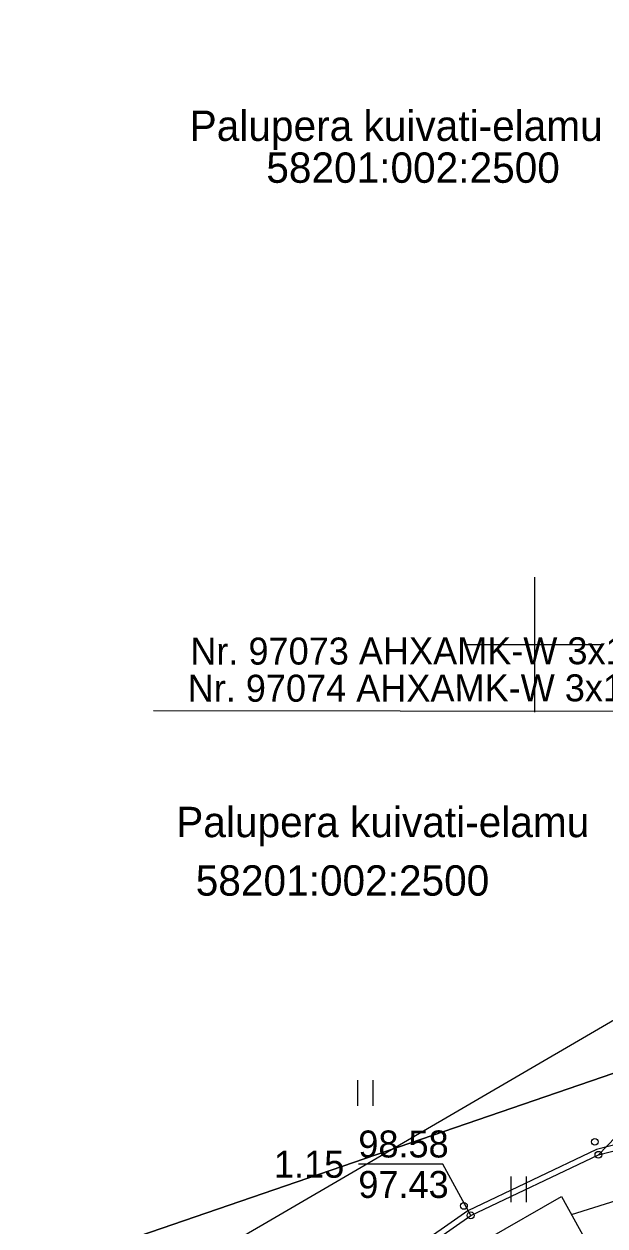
# Model space of a CAD drawing. Extents: x 632440 to 645470, y 6441299 to 6446761.
# Drawn here: x 637484.87 to 637502.09, y 6444032.77 to 6444068.4 of the extents above; entities that cross this region are included whole.
import ezdxf

# ---------------------------------------------------------------- set-up
doc = ezdxf.new("R2010")
doc.units = 0
for name, color, linetype in [('HALJASTUS', 7, 'Continuous'), ('HOONE', 7, 'Continuous'), ('KORGUS', 7, 'Continuous'), ('KPKAABEL', 7, 'Continuous'), ('Level 55', 7, 'Continuous'), ('MOOTMPUNKT', 7, 'Continuous'), ('PIIR', 7, 'Continuous'), ('TEE', 7, 'Continuous'), ('VORK', 7, 'Continuous'), ('VTRASS', 7, 'Continuous')]:
    doc.layers.add(name, color=color, linetype=linetype)

# ---------------------------------------------------------------- blocks, each defined once
blk = doc.blocks.new('RING02')
at = {"layer": 'KORGUS'}
blk.add_circle((0, 0), 0.2, dxfattribs=at)
blk = doc.blocks.new('HEIN')
at = {"layer": 'HALJASTUS'}
for p, q in [((-0.455, 0.761), (-0.455, -0.761)), ((0.455, 0.761), (0.455, -0.761))]:
    blk.add_line(p, q, dxfattribs=at)
blk = doc.blocks.new('VKORIS')
at = {"layer": 'VORK'}
for p, q in [((0, 4), (0, -4)), ((-4, 0), (4, 0))]:
    blk.add_line(p, q, dxfattribs=at)

msp = doc.modelspace()

# ---------------------------------------------------------------- linework, layer by layer
at = {"layer": 'HOONE'}
msp.add_lwpolyline([(637494.19, 6444029.846), (637500.805, 6444033.638), (637503.198, 6444029.289), (637501.08, 6444028.075), (637501.768, 6444026.874), (637499.388, 6444025.509), (637498.699, 6444026.71), (637496.582, 6444025.497), (637494.19, 6444029.846)], dxfattribs=at)
at = {"layer": 'KPKAABEL'}
for points in [[(637488.71, 6444048.046), (637510.643, 6444048.021), (637515.374, 6444038.313)], [(637578.844, 6444042.485), (637573.291, 6444042.516), (637570.017, 6444042.381), (637559.764, 6444041.773), (637551.111, 6444040.773), (637543.134, 6444039.732), (637538.76, 6444039.135), (637537.966, 6444039.571), (637536.745, 6444040.283), (637533.875, 6444043.216), (637531.261, 6444044.653), (637529.104, 6444043.915), (637525.047, 6444041.856), (637521.625, 6444040.037), (637512.161, 6444037.676), (637501.84, 6444035.027), (637498.03, 6444033.218), (637489.085, 6444026.958), (637482.593, 6444022.194)], [(637482.675, 6444022.056), (637489.178, 6444026.828), (637498.111, 6444033.079), (637501.895, 6444034.876), (637512.2, 6444037.521), (637521.683, 6444039.887), (637525.121, 6444041.714), (637529.166, 6444043.767), (637531.246, 6444044.479), (637533.777, 6444043.087), (637536.646, 6444040.156), (637537.925, 6444039.41), (637538.697, 6444039.004), (637543.147, 6444039.572), (637551.131, 6444040.614), (637559.778, 6444041.614), (637570.025, 6444042.221), (637573.294, 6444042.356), (637578.846, 6444042.325)], [(637521.981, 6444040.227), (637521.625, 6444040.037), (637512.161, 6444037.676), (637501.84, 6444035.027), (637498.03, 6444033.218), (637489.085, 6444026.958), (637482.593, 6444022.194), (637472.732, 6444017.524), (637462.022, 6444012.396), (637457.678, 6444010.246), (637453.993, 6444009.633), (637445.91, 6444010.731), (637443.27, 6444011.317), (637440.758, 6444011.48), (637440.75, 6444011.482), (637439.545, 6444012.133), (637439.244, 6444013.574), (637439.304, 6444014.591), (637439.442, 6444015.398)], [(637438.043, 6444010.834), (637438.352, 6444011.425), (637439.532, 6444011.591), (637440.735, 6444011.321), (637443.247, 6444011.158), (637445.882, 6444010.573), (637453.995, 6444009.471), (637457.728, 6444010.092), (637462.092, 6444012.252), (637472.801, 6444017.38), (637482.675, 6444022.056), (637489.178, 6444026.828), (637498.111, 6444033.079), (637501.895, 6444034.876), (637512.2, 6444037.521), (637521.683, 6444039.887), (637522.054, 6444040.084)], [(637501.895, 6444034.876), (637504.498, 6444037.574), (637506.998, 6444037.574)], [(637498.111, 6444033.079), (637497.281, 6444034.595), (637494.781, 6444034.595)]]:
    msp.add_lwpolyline(points, dxfattribs=at)
at = {"layer": 'Level 55'}
for p, q in [((637501.791, 6444035.259), (637501.791, 6444035.259)), ((637501.895, 6444034.876), (637501.895, 6444034.876)), ((637497.91, 6444033.359), (637497.91, 6444033.359)), ((637498.111, 6444033.079), (637498.111, 6444033.079))]:
    msp.add_line(p, q, dxfattribs=at)
at = {"layer": 'PIIR'}
for points in [[(637486.73, 6444101.92), (637463.49, 6444091.45), (637462.4, 6444067.79), (637480.9, 6444029.93), (637521.09, 6444043.73), (637496.87, 6444091.93)], [(637526.26, 6444034.65), (637521.09, 6444043.73), (637480.9, 6444029.93), (637462.4, 6444067.79), (637463.49, 6444091.45), (637393.85, 6444084.05), (637371.79, 6444072.2), (637337.15, 6444069.26), (637321.55, 6443979.31), (637321, 6443975.55), (637374.85, 6443962.87), (637382.04, 6443952.63), (637386.3, 6443958.84), (637415.39, 6443986.87)]]:
    msp.add_lwpolyline(points, close=True, dxfattribs=at)
for points in [[(637486.73, 6444101.92), (637463.49, 6444091.45), (637462.4, 6444067.79), (637480.9, 6444029.93), (637521.09, 6444043.73), (637496.87, 6444091.93), (637486.73, 6444101.92)], [(637526.26, 6444034.65), (637521.09, 6444043.73), (637480.9, 6444029.93), (637462.4, 6444067.79), (637463.49, 6444091.45), (637393.85, 6444084.05), (637371.79, 6444072.2), (637337.15, 6444069.26), (637321.55, 6443979.31), (637321, 6443975.55), (637374.85, 6443962.87), (637382.04, 6443952.63), (637386.3, 6443958.84), (637415.39, 6443986.87), (637526.26, 6444034.65)]]:
    msp.add_lwpolyline(points, dxfattribs=at)
at = {"layer": 'TEE'}
msp.add_lwpolyline([(637501.097, 6444033.107), (637509.573, 6444035.762), (637522.292, 6444035.212)], dxfattribs=at)
at = {"layer": 'VTRASS'}
msp.add_lwpolyline([(637460.589, 6444008.333), (637483.661, 6444021.59), (637489.201, 6444031.208), (637524.488, 6444051.778), (637526.848, 6444053.724)], dxfattribs=at)

# ---------------------------------------------------------------- block references
at = {"layer": 'HALJASTUS', "xscale": 0.5, "yscale": 0.5}
for p in [(637494.987, 6444036.706), (637499.527, 6444033.848)]:
    msp.add_blockref('HEIN', p, dxfattribs=at)
at = {"layer": 'MOOTMPUNKT', "xscale": 0.5, "yscale": 0.5}
for p in [(637501.791, 6444035.259), (637501.895, 6444034.876), (637497.91, 6444033.359), (637498.111, 6444033.079)]:
    msp.add_blockref('RING02', p, dxfattribs=at)
at = {"layer": 'VORK', "xscale": 0.5, "yscale": 0.5}
msp.add_blockref('VKORIS', (637500, 6444050), dxfattribs=at)

# ---------------------------------------------------------------- texts
at = {"layer": 'KPKAABEL'}
for s, p in [('Nr. 97073 AHXAMK-W 3x120+35 L=487.8m', (637489.802, 6444049.404)), ('Nr. 97074 AHXAMK-W 3x120+35 L=485.5m', (637489.724, 6444048.304))]:
    msp.add_text(s, height=0.8, rotation=0.0677, dxfattribs=at).set_placement(p)
for s, p in [('98.58', (637494.781, 6444034.795)), ('1.15', (637492.281, 6444034.195)), ('97.43', (637494.781, 6444033.595))]:
    msp.add_text(s, height=0.8, dxfattribs=at).set_placement(p)
at = {"layer": 'PIIR'}
for s, p in [('Palupera kuivati-elamu', (637489.782, 6444064.932)), ('58201:002:2500', (637492.053, 6444063.69)), ('Palupera kuivati-elamu', (637489.384, 6444044.291)), ('58201:002:2500', (637489.962, 6444042.557))]:
    msp.add_text(s, height=0.9, dxfattribs=at).set_placement(p)

doc.saveas('drawing.dxf')
